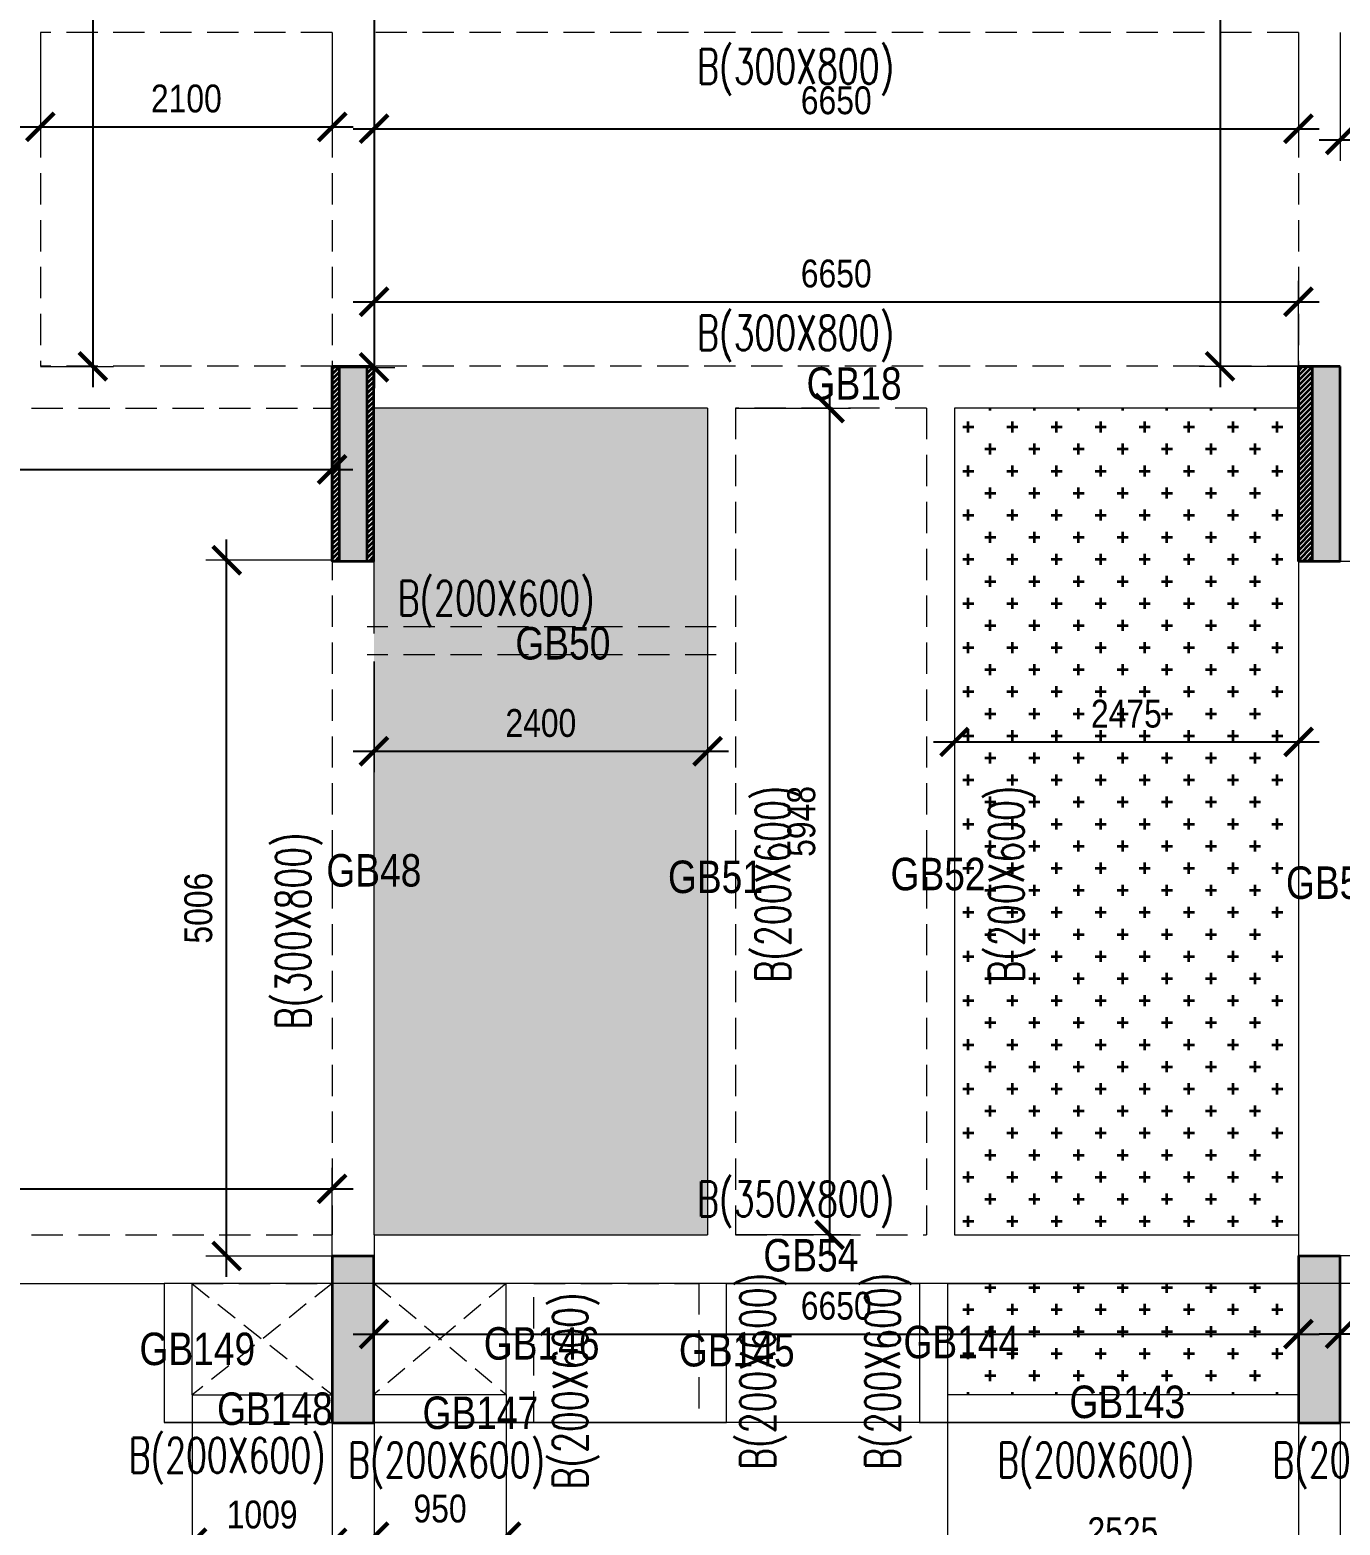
# Model space of a CAD drawing. Header units: millimetres. Extents: x -76 to 54602, y -47 to 25665.
# Drawn here: x 6440 to 15864, y 5425 to 16183 of the extents above; entities that cross this region are included whole.
import ezdxf

# ---------------------------------------------------------------- set-up
doc = ezdxf.new("R2010")
doc.units = ezdxf.units.MM
doc.linetypes.add('DASHED', pattern=[0.75, 0.5, -0.25])
doc.linetypes.add('HIDDEN', pattern=[9.525, 6.35, -3.175])
doc.layers.get('Defpoints').update_dxf_attribs({"color": 1})
for name, color, linetype, lineweight in [('S-BEAM-IDEN', 2, 'Continuous', 9), ('S-COL HATCH', 8, 'Continuous', 35), ('S-COLS', 6, 'Continuous', 35), ('S-SUNKEN HATCH', 9, 'Continuous', 35), ('S_FRAMES', 4, 'Continuous', 9), ('STR-CUTOUT', 1, 'Continuous', 13)]:
    doc.layers.add(name, color=color, linetype=linetype, lineweight=lineweight)
doc.styles.add('Dim.s & Anno.(Misc.)', font='ARIALN.TTF')
doc.styles.add('ROMANS', font='romans.shx', dxfattribs={"width": 0.75})
doc.dimstyles.new('A-GFC-100', dxfattribs={"dimscale": 100, "dimtxt": 2, "dimasz": 2, "dimexe": 1.5, "dimexo": 0, "dimgap": 1, "dimtad": 1, "dimdec": 0, "dimdsep": 46, "dimtxsty": 'Dim.s & Anno.(Misc.)', "dimblk": 'ARCHTICK', "dimcen": 0, "dimdle": 1.5, "dimclrd": 256, "dimclre": 8, "dimclrt": 6, "dimazin": 2, "dimtfac": 1, "dimtdec": 0, "dimtix": 1, "dimtmove": 2, "dimatfit": 3, "dimfxl": 1, "dimtolj": 1, "dimlwd": -1, "dimlwe": 9, "dimarcsym": 0})

# ---------------------------------------------------------------- blocks, each defined once
blk = doc.blocks.new('A$C16acb9dc')
at = {"layer": 'S-COL HATCH'}
h = blk.add_hatch(dxfattribs=at)
h.set_pattern_fill('ANSI31', color=8, scale=8)
h.set_pattern_definition([(45, (-532500.815, 51529.817), (-17.9605122, 17.9605122), [])])
h.paths.add_polyline_path([(6851, 6200), (6901, 6200), (6901, 7600), (6851, 7600)])
h = blk.add_hatch(color=8, dxfattribs=at)
h.dxf.hatch_style = 1
h.paths.add_polyline_path([(7101, 7600), (6901, 7600), (6901, 6200), (7101, 6200)])
h = blk.add_hatch(dxfattribs=at)
h.set_pattern_fill('ANSI31', color=8, scale=8)
h.set_pattern_definition([(45, (-531932.426, 51529.817), (-17.9605122, 17.9605122), [])])
h.paths.add_polyline_path([(7151, 7600), (7101, 7600), (7101, 6200), (7151, 6200)])
h = blk.add_hatch(dxfattribs=at)
h.set_pattern_fill('ANSI31', color=8, scale=8)
h.set_pattern_definition([(45, (-526115.113, 51529.817), (-17.9605122, 17.9605122), [])])
h.paths.add_polyline_path([(13901, 7600), (13801, 7600), (13801, 6200), (13901, 6200)])
h = blk.add_hatch(color=8, dxfattribs=at)
h.dxf.hatch_style = 1
h.paths.add_polyline_path([(14101, 7600), (13901, 7600), (13901, 6200), (14101, 6200)])
h = blk.add_hatch(color=8, dxfattribs=at)
h.dxf.hatch_style = 1
h.paths.add_polyline_path([(7151, 1200), (6851, 1200), (6851, 0), (7151, 0)])
h = blk.add_hatch(color=8, dxfattribs=at)
h.dxf.hatch_style = 1
h.paths.add_polyline_path([(14101, 1200), (13801, 1200), (13801, 0), (14101, 0)])
at = {"layer": 'S-COLS'}
for points in [[(7151, 7600), (6851, 7600), (6851, 6200), (7151, 6200)], [(6851, 7600), (6901, 7600), (6901, 6200), (6851, 6200)], [(7151, 7600), (7101, 7600), (7101, 6200), (7151, 6200)], [(14101, 7600), (13801, 7600), (13801, 6200), (14101, 6200)], [(13801, 7600), (13901, 7600), (13901, 6200), (13801, 6200)], [(7151, 1200), (6851, 1200), (6851, 0), (7151, 0)], [(14101, 1200), (13801, 1200), (13801, 0), (14101, 0)]]:
    blk.add_lwpolyline(points, close=True, dxfattribs=at)
blk = doc.blocks.new('_ArchTick')
at = {"color": 0, "linetype": 'ByBlock', "const_width": 0.15}
blk.add_lwpolyline([(-0.5, -0.5), (0.5, 0.5)], dxfattribs=at)
blk = doc.blocks.new('*D218')
at = {"color": 8, "lineweight": 9, "transparency": 16777216}
for p, q in [((2065, 13462), (2065, 12871)), ((8613, 13462), (8613, 12871))]:
    blk.add_line(p, q, dxfattribs=at)
at = {"transparency": 16777216}
blk.add_line((1915, 13021), (8763, 13021), dxfattribs=at)
at = {"layer": 'Defpoints', "color": 0, "transparency": 16777216}
for p in [(2065, 13462), (8613, 13462), (8613, 13021)]:
    blk.add_point(p, dxfattribs=at)
at = {"transparency": 16777216, "xscale": 200, "yscale": 200, "zscale": 200, "rotation": 180}
blk.add_blockref('_ArchTick', (2065, 13021), dxfattribs=at)
at = {"transparency": 16777216, "xscale": 200, "yscale": 200, "zscale": 200}
blk.add_blockref('_ArchTick', (8613, 13021), dxfattribs=at)
at = {"color": 6, "transparency": 16777216, "insert": (5339, 13223), "char_height": 200, "attachment_point": 5, "style": 'Dim.s & Anno.(Misc.)'}
blk.add_mtext('\\A1;6548', dxfattribs=at)
blk = doc.blocks.new('*D219')
at = {"color": 8, "lineweight": 9, "transparency": 16777216}
for p, q in [((8915, 13762), (8915, 14377)), ((15565, 13762), (15565, 14377))]:
    blk.add_line(p, q, dxfattribs=at)
at = {"transparency": 16777216}
blk.add_line((8765, 14227), (15715, 14227), dxfattribs=at)
at = {"layer": 'Defpoints', "color": 0, "transparency": 16777216}
for p in [(15565, 14227), (8915, 13762), (15565, 13762)]:
    blk.add_point(p, dxfattribs=at)
at = {"transparency": 16777216, "xscale": 200, "yscale": 200, "zscale": 200, "rotation": 180}
blk.add_blockref('_ArchTick', (8915, 14227), dxfattribs=at)
at = {"transparency": 16777216, "xscale": 200, "yscale": 200, "zscale": 200}
blk.add_blockref('_ArchTick', (15565, 14227), dxfattribs=at)
at = {"color": 6, "transparency": 16777216, "insert": (12240, 14429), "char_height": 200, "attachment_point": 5, "style": 'Dim.s & Anno.(Misc.)'}
blk.add_mtext('\\A1;6650', dxfattribs=at)
blk = doc.blocks.new('*D220')
at = {"color": 8, "lineweight": 9, "transparency": 16777216}
for p, q in [((8915, 11639), (8915, 10843)), ((11315, 11687), (11315, 10843))]:
    blk.add_line(p, q, dxfattribs=at)
at = {"transparency": 16777216}
blk.add_line((8765, 10993), (11465, 10993), dxfattribs=at)
at = {"layer": 'Defpoints', "color": 0, "transparency": 16777216}
for p in [(8915, 11639), (11315, 11687), (11315, 10993)]:
    blk.add_point(p, dxfattribs=at)
at = {"transparency": 16777216, "xscale": 200, "yscale": 200, "zscale": 200, "rotation": 180}
blk.add_blockref('_ArchTick', (8915, 10993), dxfattribs=at)
at = {"transparency": 16777216, "xscale": 200, "yscale": 200, "zscale": 200}
blk.add_blockref('_ArchTick', (11315, 10993), dxfattribs=at)
at = {"color": 6, "transparency": 16777216, "insert": (10115, 11195), "char_height": 200, "attachment_point": 5, "style": 'Dim.s & Anno.(Misc.)'}
blk.add_mtext('\\A1;2400', dxfattribs=at)
blk = doc.blocks.new('*D221')
at = {"transparency": 16777216}
blk.add_line((12192, 13612), (12192, 7365), dxfattribs=at)
at = {"color": 8, "lineweight": 9, "transparency": 16777216}
for p, q in [((11515, 13462), (12342, 13462)), ((11515, 7515), (12342, 7515))]:
    blk.add_line(p, q, dxfattribs=at)
at = {"layer": 'Defpoints', "color": 0, "transparency": 16777216}
for p in [(11515, 13462), (11515, 7515), (12192, 7515)]:
    blk.add_point(p, dxfattribs=at)
at = {"transparency": 16777216, "xscale": 200, "yscale": 200, "zscale": 200}
for p, rotation in [((12192, 13462), 90), ((12192, 7515), 270)]:
    blk.add_blockref('_ArchTick', p, dxfattribs=dict(at, rotation=rotation))
at = {"color": 6, "transparency": 16777216, "insert": (11990, 10488), "char_height": 200, "attachment_point": 5, "rotation": 90, "style": 'Dim.s & Anno.(Misc.)'}
blk.add_mtext('\\A1;5948', dxfattribs=at)
blk = doc.blocks.new('*D222')
at = {"color": 8, "lineweight": 9, "transparency": 16777216}
for p, q in [((13090, 13462), (13090, 10910)), ((15565, 13462), (15565, 10910))]:
    blk.add_line(p, q, dxfattribs=at)
at = {"transparency": 16777216}
blk.add_line((12940, 11060), (15715, 11060), dxfattribs=at)
at = {"layer": 'Defpoints', "color": 0, "transparency": 16777216}
for p in [(13090, 13462), (15565, 13462), (15565, 11060)]:
    blk.add_point(p, dxfattribs=at)
at = {"transparency": 16777216, "xscale": 200, "yscale": 200, "zscale": 200, "rotation": 180}
blk.add_blockref('_ArchTick', (13090, 11060), dxfattribs=at)
at = {"transparency": 16777216, "xscale": 200, "yscale": 200, "zscale": 200}
blk.add_blockref('_ArchTick', (15565, 11060), dxfattribs=at)
at = {"color": 6, "transparency": 16777216, "insert": (14327, 11262), "char_height": 200, "attachment_point": 5, "style": 'Dim.s & Anno.(Misc.)'}
blk.add_mtext('\\A1;2475', dxfattribs=at)
blk = doc.blocks.new('*D223')
at = {"color": 8, "lineweight": 9, "transparency": 16777216}
for p, q in [((6515, 16164), (6515, 15335)), ((8615, 16164), (8615, 15335))]:
    blk.add_line(p, q, dxfattribs=at)
at = {"transparency": 16777216}
blk.add_line((6365, 15485), (8765, 15485), dxfattribs=at)
at = {"layer": 'Defpoints', "color": 0, "transparency": 16777216}
for p in [(6515, 16164), (8615, 16164), (8615, 15485)]:
    blk.add_point(p, dxfattribs=at)
at = {"transparency": 16777216, "xscale": 200, "yscale": 200, "zscale": 200, "rotation": 180}
blk.add_blockref('_ArchTick', (6515, 15485), dxfattribs=at)
at = {"transparency": 16777216, "xscale": 200, "yscale": 200, "zscale": 200}
blk.add_blockref('_ArchTick', (8615, 15485), dxfattribs=at)
at = {"color": 6, "transparency": 16777216, "insert": (7565, 15688), "char_height": 200, "attachment_point": 5, "style": 'Dim.s & Anno.(Misc.)'}
blk.add_mtext('\\A1;2100', dxfattribs=at)
blk = doc.blocks.new('*D224')
at = {"color": 8, "lineweight": 9, "transparency": 16777216}
for p, q in [((8915, 16164), (8915, 15322)), ((15565, 16164), (15565, 15322))]:
    blk.add_line(p, q, dxfattribs=at)
at = {"transparency": 16777216}
blk.add_line((8765, 15472), (15715, 15472), dxfattribs=at)
at = {"layer": 'Defpoints', "color": 0, "transparency": 16777216}
for p in [(8915, 16164), (15565, 16164), (15565, 15472)]:
    blk.add_point(p, dxfattribs=at)
at = {"transparency": 16777216, "xscale": 200, "yscale": 200, "zscale": 200, "rotation": 180}
blk.add_blockref('_ArchTick', (8915, 15472), dxfattribs=at)
at = {"transparency": 16777216, "xscale": 200, "yscale": 200, "zscale": 200}
blk.add_blockref('_ArchTick', (15565, 15472), dxfattribs=at)
at = {"color": 6, "transparency": 16777216, "insert": (12240, 15675), "char_height": 200, "attachment_point": 5, "style": 'Dim.s & Anno.(Misc.)'}
blk.add_mtext('\\A1;6650', dxfattribs=at)
blk = doc.blocks.new('*D140')
at = {"transparency": 16777216}
blk.add_line((15001, 22112), (15001, 13612), dxfattribs=at)
at = {"color": 8, "lineweight": 9, "transparency": 16777216}
for p, q in [((15565, 21962), (14851, 21962)), ((15565, 13762), (14851, 13762))]:
    blk.add_line(p, q, dxfattribs=at)
at = {"layer": 'Defpoints', "color": 0, "transparency": 16777216}
for p in [(15565, 21962), (15001, 13762), (15565, 13762)]:
    blk.add_point(p, dxfattribs=at)
at = {"transparency": 16777216, "xscale": 200, "yscale": 200, "zscale": 200}
for p, rotation in [((15001, 21962), 90), ((15001, 13762), 270)]:
    blk.add_blockref('_ArchTick', p, dxfattribs=dict(at, rotation=rotation))
at = {"color": 6, "transparency": 16777216, "insert": (14799, 17862), "char_height": 200, "attachment_point": 5, "rotation": 90, "style": 'Dim.s & Anno.(Misc.)'}
blk.add_mtext('\\A1;8199', dxfattribs=at)
blk = doc.blocks.new('*D228')
at = {"color": 8, "lineweight": 9, "transparency": 16777216}
for p, q in [((15865, 16164), (15865, 15241)), ((22565, 16164), (22565, 15241))]:
    blk.add_line(p, q, dxfattribs=at)
at = {"transparency": 16777216}
blk.add_line((15715, 15391), (22715, 15391), dxfattribs=at)
at = {"layer": 'Defpoints', "color": 0, "transparency": 16777216}
for p in [(15865, 16164), (22565, 16164), (22565, 15391)]:
    blk.add_point(p, dxfattribs=at)
at = {"transparency": 16777216, "xscale": 200, "yscale": 200, "zscale": 200, "rotation": 180}
blk.add_blockref('_ArchTick', (15865, 15391), dxfattribs=at)
at = {"transparency": 16777216, "xscale": 200, "yscale": 200, "zscale": 200}
blk.add_blockref('_ArchTick', (22565, 15391), dxfattribs=at)
at = {"color": 6, "transparency": 16777216, "insert": (19215, 15593), "char_height": 200, "attachment_point": 5, "style": 'Dim.s & Anno.(Misc.)'}
blk.add_mtext('\\A1;6700', dxfattribs=at)
blk = doc.blocks.new('*D139')
at = {"transparency": 16777216}
blk.add_line((8915, 22112), (8915, 13605), dxfattribs=at)
at = {"color": 8, "lineweight": 9, "transparency": 16777216}
for p, q in [((8613, 21962), (9065, 21962)), ((8614, 13755), (9065, 13755))]:
    blk.add_line(p, q, dxfattribs=at)
at = {"layer": 'Defpoints', "color": 0, "transparency": 16777216}
for p in [(8613, 21962), (8614, 13755), (8915, 13755)]:
    blk.add_point(p, dxfattribs=at)
at = {"transparency": 16777216, "xscale": 200, "yscale": 200, "zscale": 200}
for p, rotation in [((8915, 21962), 90), ((8915, 13755), 270)]:
    blk.add_blockref('_ArchTick', p, dxfattribs=dict(at, rotation=rotation))
at = {"color": 6, "transparency": 16777216, "insert": (8713, 17858), "char_height": 200, "attachment_point": 5, "rotation": 90, "style": 'Dim.s & Anno.(Misc.)'}
blk.add_mtext('\\A1;8206', dxfattribs=at)
blk = doc.blocks.new('*D179')
at = {"transparency": 16777216}
blk.add_line((23655, 7315), (23655, 6015), dxfattribs=at)
at = {"color": 8, "lineweight": 9, "transparency": 16777216}
for p, q in [((7405, 7165), (23805, 7165)), ((7405, 6165), (23805, 6165))]:
    blk.add_line(p, q, dxfattribs=at)
at = {"layer": 'Defpoints', "color": 0, "transparency": 16777216}
for p in [(7405, 7165), (7405, 6165), (23655, 6165)]:
    blk.add_point(p, dxfattribs=at)
at = {"transparency": 16777216, "xscale": 200, "yscale": 200, "zscale": 200}
for p, rotation in [((23655, 7165), 90), ((23655, 6165), 270)]:
    blk.add_blockref('_ArchTick', p, dxfattribs=dict(at, rotation=rotation))
at = {"color": 6, "transparency": 16777216, "insert": (23453, 6665), "char_height": 200, "attachment_point": 5, "rotation": 90, "style": 'Dim.s & Anno.(Misc.)'}
blk.add_mtext('\\A1;1000', dxfattribs=at)
blk = doc.blocks.new('*D180')
at = {"color": 8, "lineweight": 9, "transparency": 16777216}
for p, q in [((7606, 6360), (7606, 5148)), ((8614, 6361), (8614, 5148))]:
    blk.add_line(p, q, dxfattribs=at)
at = {"transparency": 16777216}
blk.add_line((7456, 5298), (8764, 5298), dxfattribs=at)
at = {"layer": 'Defpoints', "color": 0, "transparency": 16777216}
for p in [(7606, 6360), (8614, 6361), (8614, 5298)]:
    blk.add_point(p, dxfattribs=at)
at = {"transparency": 16777216, "xscale": 200, "yscale": 200, "zscale": 200, "rotation": 180}
blk.add_blockref('_ArchTick', (7606, 5298), dxfattribs=at)
at = {"transparency": 16777216, "xscale": 200, "yscale": 200, "zscale": 200}
blk.add_blockref('_ArchTick', (8614, 5298), dxfattribs=at)
at = {"color": 6, "transparency": 16777216, "insert": (8110, 5500), "char_height": 200, "attachment_point": 5, "style": 'Dim.s & Anno.(Misc.)'}
blk.add_mtext('\\A1;1009', dxfattribs=at)
blk = doc.blocks.new('*D181')
at = {"color": 8, "lineweight": 9, "transparency": 16777216}
for p, q in [((8915, 6365), (8915, 5191)), ((9865, 6365), (9865, 5191))]:
    blk.add_line(p, q, dxfattribs=at)
at = {"transparency": 16777216}
blk.add_line((8765, 5341), (10015, 5341), dxfattribs=at)
at = {"layer": 'Defpoints', "color": 0, "transparency": 16777216}
for p in [(8915, 6365), (9865, 6365), (9865, 5341)]:
    blk.add_point(p, dxfattribs=at)
at = {"transparency": 16777216, "xscale": 200, "yscale": 200, "zscale": 200, "rotation": 180}
blk.add_blockref('_ArchTick', (8915, 5341), dxfattribs=at)
at = {"transparency": 16777216, "xscale": 200, "yscale": 200, "zscale": 200}
blk.add_blockref('_ArchTick', (9865, 5341), dxfattribs=at)
at = {"color": 6, "transparency": 16777216, "insert": (9390, 5543), "char_height": 200, "attachment_point": 5, "style": 'Dim.s & Anno.(Misc.)'}
blk.add_mtext('\\A1;950', dxfattribs=at)
blk = doc.blocks.new('*D182')
at = {"color": 8, "lineweight": 9, "transparency": 16777216}
for p, q in [((13040, 6365), (13040, 5028)), ((15565, 6365), (15565, 5028))]:
    blk.add_line(p, q, dxfattribs=at)
at = {"transparency": 16777216}
blk.add_line((12890, 5178), (15715, 5178), dxfattribs=at)
at = {"layer": 'Defpoints', "color": 0, "transparency": 16777216}
for p in [(13040, 6365), (15565, 6365), (15565, 5178)]:
    blk.add_point(p, dxfattribs=at)
at = {"transparency": 16777216, "xscale": 200, "yscale": 200, "zscale": 200, "rotation": 180}
blk.add_blockref('_ArchTick', (13040, 5178), dxfattribs=at)
at = {"transparency": 16777216, "xscale": 200, "yscale": 200, "zscale": 200}
blk.add_blockref('_ArchTick', (15565, 5178), dxfattribs=at)
at = {"color": 6, "transparency": 16777216, "insert": (14302, 5380), "char_height": 200, "attachment_point": 5, "style": 'Dim.s & Anno.(Misc.)'}
blk.add_mtext('\\A1;2525', dxfattribs=at)
blk = doc.blocks.new('*D183')
at = {"color": 8, "lineweight": 9, "transparency": 16777216}
for p, q in [((15865, 6365), (15865, 5029)), ((16865, 6365), (16865, 5029))]:
    blk.add_line(p, q, dxfattribs=at)
at = {"transparency": 16777216}
blk.add_line((15715, 5179), (17015, 5179), dxfattribs=at)
at = {"layer": 'Defpoints', "color": 0, "transparency": 16777216}
for p in [(15865, 6365), (16865, 6365), (16865, 5179)]:
    blk.add_point(p, dxfattribs=at)
at = {"transparency": 16777216, "xscale": 200, "yscale": 200, "zscale": 200, "rotation": 180}
blk.add_blockref('_ArchTick', (15865, 5179), dxfattribs=at)
at = {"transparency": 16777216, "xscale": 200, "yscale": 200, "zscale": 200}
blk.add_blockref('_ArchTick', (16865, 5179), dxfattribs=at)
at = {"color": 6, "transparency": 16777216, "insert": (16365, 5381), "char_height": 200, "attachment_point": 5, "style": 'Dim.s & Anno.(Misc.)'}
blk.add_mtext('\\A1;1000', dxfattribs=at)
blk = doc.blocks.new('*D246')
at = {"color": 8, "lineweight": 9, "transparency": 16777216}
for p, q in [((2065, 7165), (2065, 7995)), ((8614, 7165), (8614, 7995))]:
    blk.add_line(p, q, dxfattribs=at)
at = {"transparency": 16777216}
blk.add_line((1915, 7845), (8764, 7845), dxfattribs=at)
at = {"layer": 'Defpoints', "color": 0, "transparency": 16777216}
for p in [(8614, 7845), (2065, 7165), (8614, 7165)]:
    blk.add_point(p, dxfattribs=at)
at = {"transparency": 16777216, "xscale": 200, "yscale": 200, "zscale": 200, "rotation": 180}
blk.add_blockref('_ArchTick', (2065, 7845), dxfattribs=at)
at = {"transparency": 16777216, "xscale": 200, "yscale": 200, "zscale": 200}
blk.add_blockref('_ArchTick', (8614, 7845), dxfattribs=at)
at = {"color": 6, "transparency": 16777216, "insert": (5339, 8048), "char_height": 200, "attachment_point": 5, "style": 'Dim.s & Anno.(Misc.)'}
blk.add_mtext('\\A1;6550', dxfattribs=at)
blk = doc.blocks.new('*D141')
at = {"transparency": 16777216}
blk.add_line((7855, 7211), (7855, 12517), dxfattribs=at)
at = {"color": 8, "lineweight": 9, "transparency": 16777216}
for p, q in [((8614, 12367), (7705, 12367)), ((8614, 7361), (7705, 7361))]:
    blk.add_line(p, q, dxfattribs=at)
at = {"layer": 'Defpoints', "color": 0, "transparency": 16777216}
for p in [(7855, 12367), (8614, 12367), (8614, 7361)]:
    blk.add_point(p, dxfattribs=at)
at = {"transparency": 16777216, "xscale": 200, "yscale": 200, "zscale": 200}
for p, rotation in [((7855, 12367), 90), ((7855, 7361), 270)]:
    blk.add_blockref('_ArchTick', p, dxfattribs=dict(at, rotation=rotation))
at = {"color": 6, "transparency": 16777216, "insert": (7652, 9864), "char_height": 200, "attachment_point": 5, "rotation": 90, "style": 'Dim.s & Anno.(Misc.)'}
blk.add_mtext('\\A1;5006', dxfattribs=at)
blk = doc.blocks.new('*D249')
at = {"color": 8, "lineweight": 9, "transparency": 16777216}
for p, q in [((8915, 7515), (8915, 6650)), ((15565, 7515), (15565, 6650))]:
    blk.add_line(p, q, dxfattribs=at)
at = {"transparency": 16777216}
blk.add_line((8765, 6800), (15715, 6800), dxfattribs=at)
at = {"layer": 'Defpoints', "color": 0, "transparency": 16777216}
for p in [(8915, 7515), (15565, 7515), (15565, 6800)]:
    blk.add_point(p, dxfattribs=at)
at = {"transparency": 16777216, "xscale": 200, "yscale": 200, "zscale": 200, "rotation": 180}
blk.add_blockref('_ArchTick', (8915, 6800), dxfattribs=at)
at = {"transparency": 16777216, "xscale": 200, "yscale": 200, "zscale": 200}
blk.add_blockref('_ArchTick', (15565, 6800), dxfattribs=at)
at = {"color": 6, "transparency": 16777216, "insert": (12240, 7002), "char_height": 200, "attachment_point": 5, "style": 'Dim.s & Anno.(Misc.)'}
blk.add_mtext('\\A1;6650', dxfattribs=at)
blk = doc.blocks.new('*D250')
at = {"transparency": 16777216}
blk.add_line((16967, 7215), (16967, 12511), dxfattribs=at)
at = {"color": 8, "lineweight": 9, "transparency": 16777216}
for p, q in [((15864, 12361), (17117, 12361)), ((15865, 7365), (17117, 7365))]:
    blk.add_line(p, q, dxfattribs=at)
at = {"layer": 'Defpoints', "color": 0, "transparency": 16777216}
for p in [(15864, 12361), (16967, 12361), (15865, 7365)]:
    blk.add_point(p, dxfattribs=at)
at = {"transparency": 16777216, "xscale": 200, "yscale": 200, "zscale": 200}
for p, rotation in [((16967, 12361), 90), ((16967, 7365), 270)]:
    blk.add_blockref('_ArchTick', p, dxfattribs=dict(at, rotation=rotation))
at = {"color": 6, "transparency": 16777216, "insert": (16764, 9863), "char_height": 200, "attachment_point": 5, "rotation": 90, "style": 'Dim.s & Anno.(Misc.)'}
blk.add_mtext('\\A1;4997', dxfattribs=at)
blk = doc.blocks.new('*D268')
at = {"transparency": 16777216}
blk.add_line((6892, 21964), (6892, 13612), dxfattribs=at)
at = {"color": 8, "lineweight": 9, "transparency": 16777216}
for p, q in [((6515, 21814), (7042, 21814)), ((6515, 13762), (7042, 13762))]:
    blk.add_line(p, q, dxfattribs=at)
at = {"layer": 'Defpoints', "color": 0, "transparency": 16777216}
for p in [(6515, 21814), (6515, 13762), (6892, 13762)]:
    blk.add_point(p, dxfattribs=at)
at = {"transparency": 16777216, "xscale": 200, "yscale": 200, "zscale": 200}
for p, rotation in [((6892, 21814), 90), ((6892, 13762), 270)]:
    blk.add_blockref('_ArchTick', p, dxfattribs=dict(at, rotation=rotation))
at = {"color": 6, "transparency": 16777216, "insert": (6690, 17788), "char_height": 200, "attachment_point": 5, "rotation": 90, "style": 'Dim.s & Anno.(Misc.)'}
blk.add_mtext('\\A1;8052', dxfattribs=at)
blk = doc.blocks.new('*D269')
at = {"color": 8, "lineweight": 9, "transparency": 16777216}
for p, q in [((15863, 7361), (15863, 6652)), ((20265, 7365), (20265, 6652))]:
    blk.add_line(p, q, dxfattribs=at)
at = {"transparency": 16777216}
blk.add_line((15713, 6802), (20415, 6802), dxfattribs=at)
at = {"layer": 'Defpoints', "color": 0, "transparency": 16777216}
for p in [(15863, 7361), (20265, 7365), (20265, 6802)]:
    blk.add_point(p, dxfattribs=at)
at = {"transparency": 16777216, "xscale": 200, "yscale": 200, "zscale": 200, "rotation": 180}
blk.add_blockref('_ArchTick', (15863, 6802), dxfattribs=at)
at = {"transparency": 16777216, "xscale": 200, "yscale": 200, "zscale": 200}
blk.add_blockref('_ArchTick', (20265, 6802), dxfattribs=at)
at = {"color": 6, "transparency": 16777216, "insert": (18064, 7005), "char_height": 200, "attachment_point": 5, "style": 'Dim.s & Anno.(Misc.)'}
blk.add_mtext('\\A1;4402', dxfattribs=at)

msp = doc.modelspace()

# ---------------------------------------------------------------- hatches: boundary and pattern name
at = {"layer": 'S-SUNKEN HATCH'}
h = msp.add_hatch(dxfattribs=at)
h.set_pattern_fill('CROSS', color=256, scale=25)
h.set_pattern_definition([(0, (-615236.7, -76521.01), (158.75, 158.75), [79.375, -238.125]), (90, (-615197.02, -76560.7), (-158.75, 158.75), [79.375, -238.125])])
h.paths.add_polyline_path([(8915.7, 13464.5), (8915.7, 7516.5), (8915.7, 7516.5), (8914.7, 7514.5), (11314.6, 7514.5), (11315.7, 13464.5)])
h.paths.add_polyline_path([(28640.6, 11866.6), (28640.6, 7516.5), (28640.7, 7516.5), (28640.7, 7514.5), (30390.7, 7514.5), (30390.7, 11866.6)])
h.paths.add_polyline_path([(30390.8, 21716.6), (28640.7, 21716.6), (28640.7, 21616.8), (28640.6, 18066.6), (30390.8, 18066.6)])
h = msp.add_hatch(dxfattribs=at)
h.set_pattern_fill('CROSS', color=256, scale=25)
h.set_pattern_definition([(0, (-611055.21, -76526.04), (158.75, 158.75), [79.375, -238.125]), (90, (-611015.52, -76565.73), (-158.75, 158.75), [79.375, -238.125])])
h.paths.add_polyline_path([(15497.2, 7164.5), (13097.2, 7164.5), (13097.2, 6364.4), (15497.2, 6364.4)])
h.paths.add_polyline_path([(13097.2, 7514.5), (15497.2, 7514.5), (15497.2, 13459.5), (13097.2, 13459.5), (13097.2, 7511.5), (13097.2, 7511.5)])

# ---------------------------------------------------------------- linework, layer by layer
at = {"layer": 'S_FRAMES', "linetype": 'DASHED', "ltscale": 450}
for p, q in [((8614.6, 16164.5), (6514.7, 16164.5)), ((6514.7, 16164.5), (6514.7, 13762.4)), ((8614.6, 16164.5), (8614.6, 13762.4)), ((8914.6, 16164.5), (8914.6, 13762.4)), ((15564.7, 16164.5), (8914.6, 16164.5)), ((15564.7, 16164.5), (15564.7, 13762.4)), ((15564.7, 13762.4), (8914.6, 13762.4)), ((12889.7, 13462.4), (11514.7, 13462.4)), ((11514.7, 13462.4), (11514.7, 7514.5)), ((12889.7, 13462.4), (12889.7, 7514.5)), ((11377.3, 11887.3), (8864.7, 11887.3)), ((11377.3, 11687.3), (8864.7, 11687.3)), ((5439.7, 7514.5), (8614.6, 7514.5)), ((11514.7, 7514.5), (12889.7, 7514.5)), ((7605.3, 7164.5), (8614.6, 7164.5)), ((8614.6, 7164.5), (8614.6, 6164.5)), ((10064.7, 7164.5), (11250.8, 7164.5)), ((10064.7, 6164.5), (10064.7, 7164.5)), ((11250.8, 7164.5), (11250.8, 6160.9))]:
    msp.add_line(p, q, dxfattribs=at)
at = {"layer": 'S_FRAMES'}
for p, q in [((8914.6, 13462.4), (8914.6, 11839.5)), ((11314.7, 13462.4), (8914.6, 13462.4)), ((11314.7, 13462.4), (11314.7, 7514.5)), ((15564.7, 13462.4), (13089.7, 13462.4)), ((13089.7, 13462.4), (13089.7, 7514.5)), ((15564.7, 13462.4), (15564.7, 7514.5)), ((8914.6, 11639.5), (8914.6, 7514.5)), ((8914.6, 7514.5), (11314.7, 7514.5)), ((13089.7, 7514.5), (15564.7, 7514.5)), ((3275.3, 7164.5), (7405.3, 7164.5)), ((8914.6, 7164.5), (9864.7, 7164.5)), ((11450.8, 7164.5), (12839.7, 7164.5)), ((13039.7, 7164.5), (15564.6, 7164.5)), ((15564.6, 6364.5), (15564.6, 7164.5)), ((7405.3, 6164.5), (11450.8, 6164.5)), ((8914.6, 6164.5), (8914.6, 6164.5))]:
    msp.add_line(p, q, dxfattribs=at)
at = {"layer": 'S_FRAMES', "linetype": 'Continuous', "ltscale": 450}
for p, q in [((7405.3, 7164.5), (7405.3, 6164.5)), ((11450.8, 6164.5), (11450.8, 7164.5))]:
    msp.add_line(p, q, dxfattribs=at)
at = {"layer": 'S_FRAMES', "linetype": 'DASHED', "ltscale": 450}
for points in [[(8614.6, 13762.4), (6514.7, 13762.4)], [(5439.7, 13462.4), (8614.6, 13462.4), (8614.6, 7514.5)]]:
    msp.add_lwpolyline(points, dxfattribs=at)
at = {"layer": 'S_FRAMES'}
for points in [[(7605.5, 7162.3), (7605.5, 6362.3), (8614.1, 6361.3), (8614.1, 7161.3)], [(8914.6, 7164.5), (8914.6, 6364.5), (9864.7, 6364.5), (9864.7, 7164.5)], [(12839.7, 7164.5), (12839.7, 6164.5), (17064.6, 6164.5), (17064.6, 7164.5)], [(13039.7, 7164.5), (13039.7, 6364.5), (15564.6, 6364.5)]]:
    msp.add_lwpolyline(points, dxfattribs=at)
at = {"layer": 'STR-CUTOUT', "color": 1, "linetype": 'HIDDEN', "ltscale": 25}
for p, q in [((8614.2, 7164.5), (7605.6, 6360.2)), ((7605.6, 7162.3), (8614.2, 6363.7)), ((8913.9, 7166.6), (9864.8, 6364.5)), ((9864.8, 7164.5), (8913.9, 6364.5))]:
    msp.add_line(p, q, dxfattribs=at)

# ---------------------------------------------------------------- block references
msp.add_blockref('A$C16acb9dc', (1763.1, 6161.3))

# ---------------------------------------------------------------- texts
at = {"style": 'Dim.s & Anno.(Misc.)'}
for s, p in [('GB18', (12026.6, 13522)), ('GB50', (9931.7, 11653)), ('GB48', (8571.9, 10019.5)), ('GB52', (12630.5, 9992.7)), ('GB51', (11029.3, 9972.6)), ('GB53', (15475, 9930.5)), ('GB54', (11715.6, 7250.3)), ('GB149', (7227.8, 6576.4)), ('GB146', (9704.5, 6615.5)), ('GB145', (11108.2, 6567)), ('GB144', (12723.4, 6625.7)), ('GB148', (7785.8, 6146)), ('GB147', (9264, 6116.6)), ('GB143', (13917.7, 6195.3))]:
    msp.add_text(s, height=233.43, dxfattribs=at).set_placement(p)
at = {"layer": 'S-BEAM-IDEN', "color": 3, "style": 'ROMANS', "width": 0.7}
for s, p in [('B(300X800)', (11239.2, 15795.4)), ('B(300X800)', (11239.2, 13877.9)), ('B(350X800)', (11239.2, 7646.5))]:
    msp.add_text(s, height=250, dxfattribs=at).set_placement(p)
at = {"layer": 'S-BEAM-IDEN', "color": 1, "style": 'ROMANS', "width": 0.7}
for p in [(9084.7, 11968.5), (7150.1, 5802.4), (8728.6, 5768.6), (13397.8, 5768.6), (15377.9, 5768.6)]:
    msp.add_text('B(200X600)', height=250, dxfattribs=at).set_placement(p)
for p in [(11908.9, 9328.6), (13588.3, 9328.6), (11799.5, 5823.1), (12698.6, 5823.1), (10450.2, 5682)]:
    msp.add_text('B(200X600)', height=250, rotation=90, dxfattribs=at).set_placement(p)
at = {"layer": 'S-BEAM-IDEN', "color": 3, "style": 'ROMANS', "width": 0.7}
msp.add_text('B(300X800)', height=250, rotation=90, dxfattribs=at).set_placement((8458.4, 8992.3))

# ---------------------------------------------------------------- dimensions: what is measured, and where the dimension line sits
for base, p1, p2, picture, middle in [((8914.6, 13755.2), (8612.6, 21961.6), (8614.1, 13755.2), '*D139', (8712.5, 17858.4)), ((15001.1, 13762.4), (15564.7, 21961.6), (15564.7, 13762.4), '*D140', (14799, 17862)), ((6892.3, 13762.4), (6514.7, 21814.3), (6514.7, 13762.4), '*D268', (6690.2, 17788.3)), ((12191.9, 7514.5), (11514.7, 13462.4), (11514.7, 7514.5), '*D221', (11989.8, 10488.4)), ((7854.5, 12367.3), (8614.2, 7361.3), (8614.1, 12367.3), '*D141', (7652.4, 9864.3)), ((16966.6, 12361.4), (15864.7, 7364.5), (15864.2, 12361.4), '*D250', (16764.4, 9863)), ((23654.9, 6164.5), (7405.3, 7164.5), (7405.3, 6164.5), '*D179', (23452.8, 6664.5))]:
    dim = msp.add_linear_dim(base=base, p1=p1, p2=p2, angle=90, dimstyle='A-GFC-100')
    dim.commit()
    dim.dimension.update_dxf_attribs({"geometry": picture, "text_midpoint": middle})
for base, p1, p2, picture, middle in [((8614.6, 15485.4), (6514.7, 16164.5), (8614.6, 16164.5), '*D223', (7564.7, 15687.5)), ((15564.7, 15472.5), (8914.6, 16164.5), (15564.7, 16164.5), '*D224', (12239.7, 15674.6)), ((22564.6, 15390.8), (15864.7, 16164.5), (22564.6, 16164.5), '*D228', (19214.6, 15592.9)), ((15564.7, 14226.7), (8914.6, 13762.4), (15564.7, 13762.4), '*D219', (12239.7, 14428.8)), ((8612.5, 13021.3), (2064.7, 13462.4), (8612.5, 13462.4), '*D218', (5338.6, 13223.4)), ((15564.7, 11060.3), (13089.7, 13462.4), (15564.7, 13462.4), '*D222', (14327.2, 11262.4)), ((11314.7, 10992.6), (8914.6, 11639.5), (11314.7, 11687.3), '*D220', (10114.7, 11194.7)), ((8614.2204, 7845.4053), (2064.6524, 7164.5253), (8614.2204, 7164.5253), '*D246', (5339.4364, 8047.5199)), ((15564.7, 6800.2), (8914.6, 7514.5), (15564.7, 7514.5), '*D249', (12239.7, 7002.3)), ((20264.6, 6802.5), (15862.9, 7361.2), (20264.6, 7364.5), '*D269', (18063.8, 7004.6)), ((8614.1343, 5297.5416), (7605.6099, 6360.2274), (8614.1343, 6361.2554), '*D180', (8109.8721, 5499.6562)), ((9864.8, 5340.8), (8914.6, 6364.5), (9864.8, 6364.5), '*D181', (9389.7, 5542.9)), ((15564.6, 5178.3), (13039.7, 6364.5), (15564.6, 6364.5), '*D182', (14302.1, 5380.4)), ((16864.6, 5179.3), (15864.6, 6364.5), (16864.6, 6364.5), '*D183', (16364.6, 5381.4))]:
    dim = msp.add_linear_dim(base=base, p1=p1, p2=p2, dimstyle='A-GFC-100')
    dim.commit()
    dim.dimension.update_dxf_attribs({"geometry": picture, "text_midpoint": middle})

doc.saveas('drawing.dxf')
